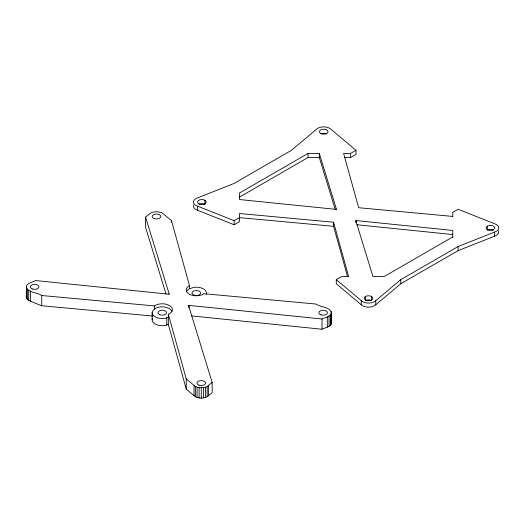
<?xml version="1.0" encoding="UTF-8"?>
<svg xmlns="http://www.w3.org/2000/svg" width="525" height="525" viewBox="0 0 525 525"><rect width="100%" height="100%" fill="white"/><g stroke="black" fill="none" stroke-linecap="round" stroke-linejoin="round"><path stroke-width="0.79" d="M152.88 316.03L41.738 305.76L30.43 301.278L27.372 299.512L26.25 297.098L26.532 285.6L28.698 283.441L35.739 280.567L169.24 294.223L145.589 217.147L150.563 213.084L152.289 212.317L156.476 211.667L160.657 212.317L162.389 213.084L171.478 220.612L189.512 285.659L189.486 288.645M26.25 297.098L26.532 295.844M189.512 285.659L189.157 285.817A10.139 5.854 0 0 0 189.157 294.092A10.139 5.854 0 0 0 203.497 294.092L204.008 293.705L316.017 304.054C320.486 307.342 329.608 306.521 331.498 312.716C330.776 317.067 325.087 317.225 322.009 319.003L188.514 305.347L212.159 382.423L212.159 392.667L207.191 396.729L205.459 397.497L201.278 398.147L199.113 397.983L195.359 396.729L186.27 389.209L168.335 324.489L168.335 314.245L169.444 313.753A10.139 5.854 0 0 0 169.444 305.478A10.139 5.854 0 0 0 155.111 305.478L154.501 305.937L41.738 295.516C37.262 292.228 28.147 293.048 26.25 286.853M191.356 315.886L322.009 329.247L329.05 326.379L331.216 324.214L331.498 312.716M168.335 314.245L186.27 378.965L195.359 386.485L199.113 387.739L205.459 387.253L207.191 386.485L212.159 382.423M193.784 204.888A8.361 4.83 0 0 0 197.682 210.315L234.124 224.759L239.498 221.655L239.498 213.518L333.578 222.213L348.639 276.531L341.644 276.531L336.269 279.635L361.285 300.674A8.361 4.83 0 0 0 375.769 300.674L400.785 279.635L458.128 246.527L494.57 232.083A8.361 4.83 0 0 0 494.57 223.722L458.128 209.278L452.753 212.382L452.753 216.484M336.269 279.635L336.269 283.73L361.285 304.769A8.361 4.83 0 0 0 375.769 304.769L400.785 283.73L458.128 250.622L494.57 236.184A8.361 4.83 0 0 0 498.468 230.751M169.168 293.987L168.827 294.177M188.587 305.589L188.921 305.392L188.921 307.755M336.413 209.167L336.079 209.363M308.077 153.412L239.498 193.003L239.498 199.533L336.486 209.409L319.305 153.412L308.077 153.412L308.077 157.507L239.498 197.098M344.387 157.507L350.608 157.507L355.983 154.403L355.983 150.308L330.967 129.268A8.361 4.83 0 0 0 316.483 129.268L291.467 150.308L234.124 183.415L197.682 197.853A8.361 4.83 0 0 0 197.682 206.22L234.124 220.657L239.498 217.56M452.753 216.425L358.667 207.729L343.613 153.412L350.608 153.412L355.983 150.308M452.753 236.939L384.175 276.531L372.947 276.531L355.76 220.533L452.753 230.455L452.753 237.792M168.335 317.323L164.903 318.34A10.139 5.854 0 0 1 152.486 311.174L155.111 308.549A10.139 5.854 0 0 1 164.903 307.033L169.444 308.549L172.069 311.174M168.335 324.489L164.903 325.513A10.139 5.854 0 0 1 152.486 318.347M308.077 157.507L319.305 157.507L335.226 209.396M239.498 217.619L333.578 226.308L347.55 276.695M356.987 224.759L452.753 234.55M166.038 294.039L145.589 227.391L145.589 217.147M331.216 321.713L331.498 322.96M494.57 232.083L494.57 236.184M487.338 226.144L487.338 230.239A4.312 2.487 0 0 1 493.434 230.239M458.128 246.527L458.128 250.622M400.785 279.635L400.785 283.73M375.769 300.674L375.769 304.769M371.575 296.5L371.575 300.595A4.312 2.487 0 0 0 365.479 300.595L365.479 296.5M361.285 300.674L361.285 304.769M356.173 222.213L356.173 220.579L355.832 222.41M350.608 153.412L350.608 157.507M333.578 222.213L333.578 226.308M331.216 311.469L331.216 324.214M330.376 315.131L330.376 325.375M329.05 316.135L329.05 326.379M327.318 316.903L327.318 327.147M322.009 319.003L322.009 329.247M319.305 153.412L319.305 157.507M234.124 220.657L234.124 224.759M208.517 385.488L208.517 395.732M207.191 386.485L207.191 396.729M205.459 387.253L205.459 397.497M204.907 200.281L204.907 204.376A4.312 2.487 0 0 0 198.817 204.376M203.438 387.739L203.438 397.983M201.278 387.903L201.278 398.147M199.113 387.739L199.113 397.983M197.682 206.22L197.682 210.315M197.092 387.253L197.092 397.497M195.359 386.485L195.359 396.729M194.033 385.488L194.033 395.732M186.27 378.965L186.27 389.209M171.478 220.612L171.478 222.187M166.76 317.901L166.76 325.067M154.501 305.937L154.501 309.008M152.138 312.69L152.138 319.856M41.738 295.516L41.738 305.76M30.43 291.034L30.43 301.278M28.698 290.266L28.698 300.51M27.372 289.268L27.372 299.512M26.532 288.1L26.532 298.344M206.122 294.545A10.139 5.854 0 0 0 193.705 287.378L189.157 288.894A10.139 5.854 0 0 0 186.532 291.513M321.569 133.626A4.312 2.487 0 0 1 326.773 134.019M32.458 289.006A4.312 2.487 0 0 0 38.922 286.853A4.312 2.487 0 0 0 32.458 284.701A4.312 2.487 0 0 0 32.458 289.006M199.119 385.225A4.312 2.487 0 0 0 205.583 383.073A4.312 2.487 0 0 0 199.119 380.92A4.312 2.487 0 0 0 199.119 385.225M154.317 218.649A4.312 2.487 0 0 0 160.781 216.497A4.312 2.487 0 0 0 154.317 214.344A4.312 2.487 0 0 0 154.317 218.649M320.985 314.875A4.312 2.487 0 0 0 327.442 312.716A4.312 2.487 0 0 0 320.985 310.564A4.312 2.487 0 0 0 320.985 314.875M194.171 295.181A4.312 2.487 0 0 0 200.635 293.029A4.312 2.487 0 0 0 194.171 290.876A4.312 2.487 0 0 0 194.171 295.181M159.232 314.449A4.312 2.487 0 0 0 166.438 313.333A4.312 2.487 0 0 0 161.162 310.288A4.312 2.487 0 0 0 159.232 314.449M199.71 204.192A4.312 2.487 0 0 0 206.174 202.04A4.312 2.487 0 0 0 199.71 199.881A4.312 2.487 0 0 0 199.71 204.192M487.338 229.661A4.312 2.487 0 0 0 494.55 228.546A4.312 2.487 0 0 0 489.274 225.501A4.312 2.487 0 0 0 487.338 229.661M365.479 300.018A4.312 2.487 0 0 0 372.684 298.902A4.312 2.487 0 0 0 367.408 295.857A4.312 2.487 0 0 0 365.479 300.018M320.677 133.442A4.312 2.487 0 0 0 327.889 132.326A4.312 2.487 0 0 0 322.613 129.281A4.312 2.487 0 0 0 320.677 133.442"/></g></svg>
